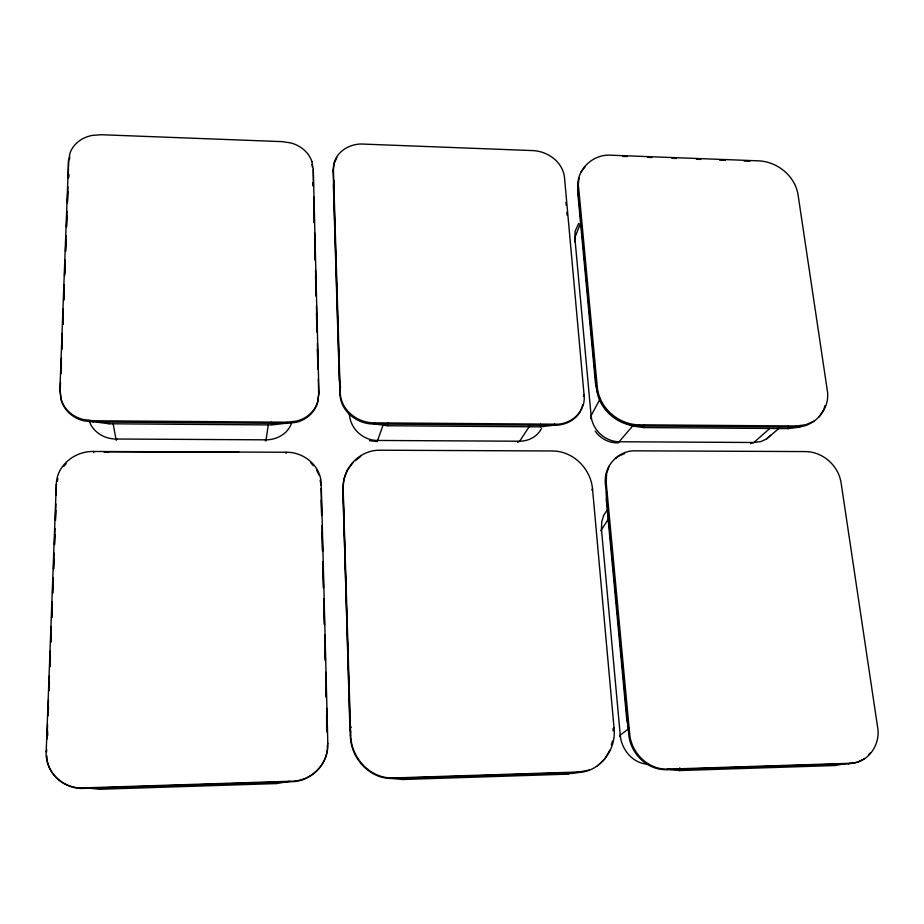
<?xml version="1.0" encoding="UTF-8"?>
<svg xmlns="http://www.w3.org/2000/svg" width="924" height="924" viewBox="0 0 924 924"><rect width="100%" height="100%" fill="white"/><g stroke="black" fill="none" stroke-linecap="round" stroke-linejoin="round"><path stroke-width="1.39" d="M108.374 452.517L108.385 451.767L238.993 452.298M613.062 730.907L613.143 728.331L614.01 727.731L592.527 488.923C590.783 468.653 573.192 451.108 552.587 450.97L380.272 450.219C359.575 449.676 342.03 468.376 343.151 488.9L350.67 734.88C350.935 757.553 369.935 778.805 393.301 777.95L578.643 772.002L589.154 770.108M614.01 727.731C616.701 749.422 600.415 771.886 577.835 772.522L392.873 778.47C369.565 779.313 350.612 758.107 350.335 735.492L342.862 489.974L343.913 479.417L347.412 470.224L353.153 462.381M568.029 772.88L567.994 774.15L402.437 779.498L389.605 778.124M606.606 491.949L606.317 499.803L626.795 719.958L628.77 729.117M46.2 751.431L56.318 484.107C56.884 464.968 75.214 450.947 93.613 451.478L286.128 452.263C303.904 451.882 321.032 465.939 321.252 484.257L327.824 743.531C328.771 763.501 311.631 781.057 291.753 781.207L83.795 787.883C63.537 789.339 44.733 772.037 46.2 751.431L46.535 752.021L46.65 749.133M311.919 161.619L313.271 169.3L318.919 392.4L317.914 400.958A31.139 28.529 9.3 0 1 296.419 421.136L287.064 422.199L93.012 420.767L83.241 419.519A32.444 29.187 -4.1 0 1 60.857 398.44L59.898 389.616L68.572 160.649L70.074 152.876A30.596 26.011 2.9 0 1 92.319 135.389L101.467 134.731L282.167 141.638L290.933 142.966A29.51 25.398 10.9 0 1 311.919 161.619M47.032 739.038L47.574 724.612M47.898 715.961L48.498 700.103M48.88 690.009L49.422 675.583M49.757 666.932L50.358 651.074M50.681 642.411L51.282 626.553M51.605 617.902L52.206 602.032M52.529 593.381L53.13 577.523M53.465 568.872L54.054 553.002M54.389 544.351L54.99 528.493M55.313 519.831L55.914 503.973M56.237 495.322L56.318 484.107M61.146 399.711L60.187 390.898L60.51 382.282M60.834 373.654L61.434 357.842M61.758 349.214L62.358 333.391M62.682 324.774L63.282 308.951M63.606 300.323L64.206 284.511M64.53 275.883L65.13 260.071M65.454 251.444L66.054 235.632M66.378 227.004L66.978 211.192M67.302 202.564L67.902 186.752M68.226 178.124L68.572 160.649M47.771 735.308L47.563 730.896M48.164 715.107L48.487 706.502M49.087 690.713L49.411 682.097M50 666.308L50.381 656.259M50.924 641.914L51.305 631.866M51.848 617.509L52.218 607.495M52.76 593.231L53.142 583.229M53.673 568.953L54.054 558.962M54.597 544.686L54.966 534.696M55.509 520.42L55.89 510.429M61.053 373.435L61.434 363.363M61.977 348.983L62.358 338.923M62.901 324.532L63.282 314.472M63.825 300.092L64.206 290.021M64.796 274.209L65.119 265.638M65.662 251.363L66.089 239.928M66.574 227.073L67.013 215.65M67.498 202.795L67.926 191.372M283.645 423.481L271.621 424.936L109.101 423.781L109.148 422.453M99.78 787.929L99.723 789.269L86.14 787.86M864.691 758.489L857.495 762.196L848.394 763.825L666.885 769.657C647.112 770.385 630.249 753.43 628.724 734.13L605.416 483.91C603.28 466.574 618.098 450.057 635.677 450.831L805.474 451.582C823.041 451.697 838.576 465.788 841.129 483.044L877.523 726.622C881.069 744.12 868.41 763.351 849.734 763.305L667.879 769.138C648.059 769.865 631.15 752.875 629.625 733.529L606.225 482.859L606.583 473.781L609.031 466.297M578.366 184.107L577.893 194.19L595.437 382.802L597.967 394.017M577.881 188.392C575.941 169.773 592.885 153.65 611.284 155.22L758.87 160.857C777.442 161.792 794.825 175.826 798.001 194.421L827.234 390.055C830.815 409.17 814.298 427.777 795.01 427.096L638.091 425.964C617.521 425.687 598.66 409.205 596.534 388.6L577.881 188.392L579.025 178.113M584.072 394.941C586.174 411.469 570.859 425.121 554.862 424.185L374.555 422.857C357.507 423.134 340.609 410.048 340.205 392.307L333.402 169.623C332.628 153.557 348.949 142.85 363.779 144.109L532.351 150.577C547.597 150.97 562.97 161.919 564.529 177.801L584.072 394.941L583.321 396.142M387.861 423.1L387.653 425.756L540.632 426.842L551.859 425.433L554.492 424.324M644.167 424.994L643.716 427.558M679.775 767.856L679.475 770.547L667.313 769.207M835.169 764.287L835.065 765.522L679.475 770.547L679.024 769.611M326.669 730.584L326.611 714.876M402.564 778.193L402.437 779.498L402.287 778.528M343.231 497.412L349.861 727.246L350.716 732.651M327.408 745.402C327.974 764.899 310.799 781.531 291.557 781.716L84.049 788.391C65.616 789.558 46.905 775.12 46.928 755.971M333.991 180.815L333.402 185.978L339.293 379.683L340.575 387.375M318.919 392.4L317.683 402.183A31.081 28.482 9.2 0 1 296.223 422.326L286.879 423.4L93.22 421.991L83.483 420.755A32.386 29.129 -4.1 0 1 61.146 399.711M580.468 411.261C575.271 420.674 564.61 425.34 554.157 425.352L374.197 424.035C357.195 424.312 340.332 411.261 339.917 393.555L333.148 171.217L334.095 163.594L336.902 157.554M313.271 169.3L313.455 186.706M268.318 424.682L265.881 441.002L265.234 439.94M99.919 788.253L99.723 789.269L276.53 783.564L289.593 781.334M286.879 423.4L287.064 422.199M285.955 453.407L286.128 452.263M333.148 171.217L333.402 169.623M57.357 481.231L57.842 478.574M68.769 177.443L68.965 174.44M69.323 159.725L69.82 157.138M339.917 393.555L340.205 392.307M320.998 485.343L321.252 484.257M824.901 405.636L823.919 409.309L819.311 416.689M342.862 489.974L343.151 488.9M611.341 745.021L612.439 741.175M374.197 424.035L374.555 422.857M383.402 424.151L377.165 441.591L369.496 440.656M580.953 409.909L582.882 404.504M116.921 439.131L116.135 440.205L113.121 423.573M580.526 223.146L574.855 237.687L574.774 241.903M291.58 423.088C288.069 433.633 276.877 439.836 266.124 439.836L115.835 439.016C104.204 438.958 92.388 431.843 89.05 420.328M600.808 530.711L608.489 518.895M327.546 744.12L327.824 743.531M350.335 735.492L350.67 734.88M599.93 399.318L591.094 415.627L590.886 418.768M609.898 750.149L604.596 759.089L597.239 766.077M554.157 425.352L554.862 424.185M596.534 388.6L597.308 387.387L578.586 186.879M529.602 426.056L519.646 441.222L517.602 442.377M607.264 509.886L603.719 515.315L601.743 521.644L601.455 529.267L620.247 735.181C621.459 749.676 633.044 763.778 648.209 764.206M541.476 428.563C537.318 436.625 528.563 441.21 519.646 441.222L377.673 440.448C363.017 440.598 349.746 428.389 349.434 413.594L349.515 415.315M578.724 223.4L575.167 231.104L574.855 237.687L591.094 415.627C592.319 429.891 605.024 441.741 619.38 441.764L753.88 442.492L760.752 441.591L766.25 439.154L779.394 428.066M638.091 425.964L638.934 424.809L796.153 425.976L805.67 424.774L813.859 421.228M591.741 489.963L592.527 488.923M605.416 483.91L606.225 482.859M581.15 171.899L585.319 166.447M632.79 425.825L618.168 442.873C609.112 443.116 600.3 438.634 595.195 431.138M312.959 185.632L312.809 182.686M63.733 466.47L66.205 463.698M795.01 427.096L796.153 425.976M868.56 754.7L870.489 752.806M769.784 428.459L753.88 442.492L750.531 443.612M766.25 439.154L770.72 435.25M615.615 458.547L618.63 456.109L624.659 453.58M355.324 460.672L360.741 456.398M629.036 728.343L620.247 735.181L619.842 736.613M628.724 734.13L629.625 733.529M577.835 772.522L578.643 772.002M666.885 769.657L667.879 769.138M802.494 425.618L798.867 427.223L788.357 428.597L643.889 427.569L632.628 426.022L623.943 422.476M848.394 763.825L849.734 763.305M596.569 382.444L595.437 382.802L596.072 383.229M333.668 185.909L334.257 186.683M578.967 193.901L577.893 194.19L578.528 194.86M109.101 423.781L96.627 422.129M351.028 726.992L349.861 727.246L350.82 727.384M628.031 719.704L626.876 720.062M844.94 763.721L835.065 765.522L834.337 764.622M580.11 772.002L567.798 773.966M607.495 499.607L606.41 500.023M104.169 452.275L108.431 452.263M622.949 156.433L627.281 156.595M647.47 157.369L651.79 157.53M671.979 158.293L676.31 158.466M696.5 159.228L700.819 159.39M719.565 160.106L725.34 160.326M744.086 161.042L749.849 161.261M638.934 424.809C618.341 424.532 599.445 408.038 597.308 387.387M375.825 424.151L387.653 425.756M310.637 462.566L313.328 465.731M787.722 428.078L788.357 428.597L788.403 426.056M316.597 470.131L318.919 475.063M540.24 426.311L540.632 426.842L540.609 424.232M59.898 389.616L60.187 390.898M93.613 451.478L93.832 452.644M93.012 420.767L93.22 421.991M311.931 164.507L312.381 167.059M320.143 480.168L320.79 484.049M271.483 424.393L271.506 422.233M276.38 782.57L276.53 783.564L276.484 782.247M565.915 202.31L566.181 205.186M566.828 212.358L567.082 215.234M313.71 196.754L314.356 222.626M314.61 232.686L315.303 259.99M315.558 270.051L316.216 295.923M316.47 305.983L317.117 331.843M317.406 343.347L318.064 369.207M318.318 379.267L318.676 393.636M321.078 488.219L321.76 515.534M322.014 525.606L322.672 551.478M322.926 561.538L323.585 587.421M323.874 598.914L324.52 624.797M324.774 634.857L325.433 660.741M325.722 672.233L326.345 696.673M326.634 708.177L327.246 732.616M313.686 202.564L314.195 222.696M314.634 239.951L315.142 260.083M315.534 275.895L316.043 296.026M316.482 313.282L316.955 331.982M317.382 349.237L317.891 369.369M321.194 500.127L321.564 514.541M321.991 531.843L322.464 550.577M322.938 569.311L323.412 588.045M323.85 605.347L324.324 624.081M324.798 642.815L325.236 660.106M325.71 678.851L326.184 697.585"/></g></svg>
